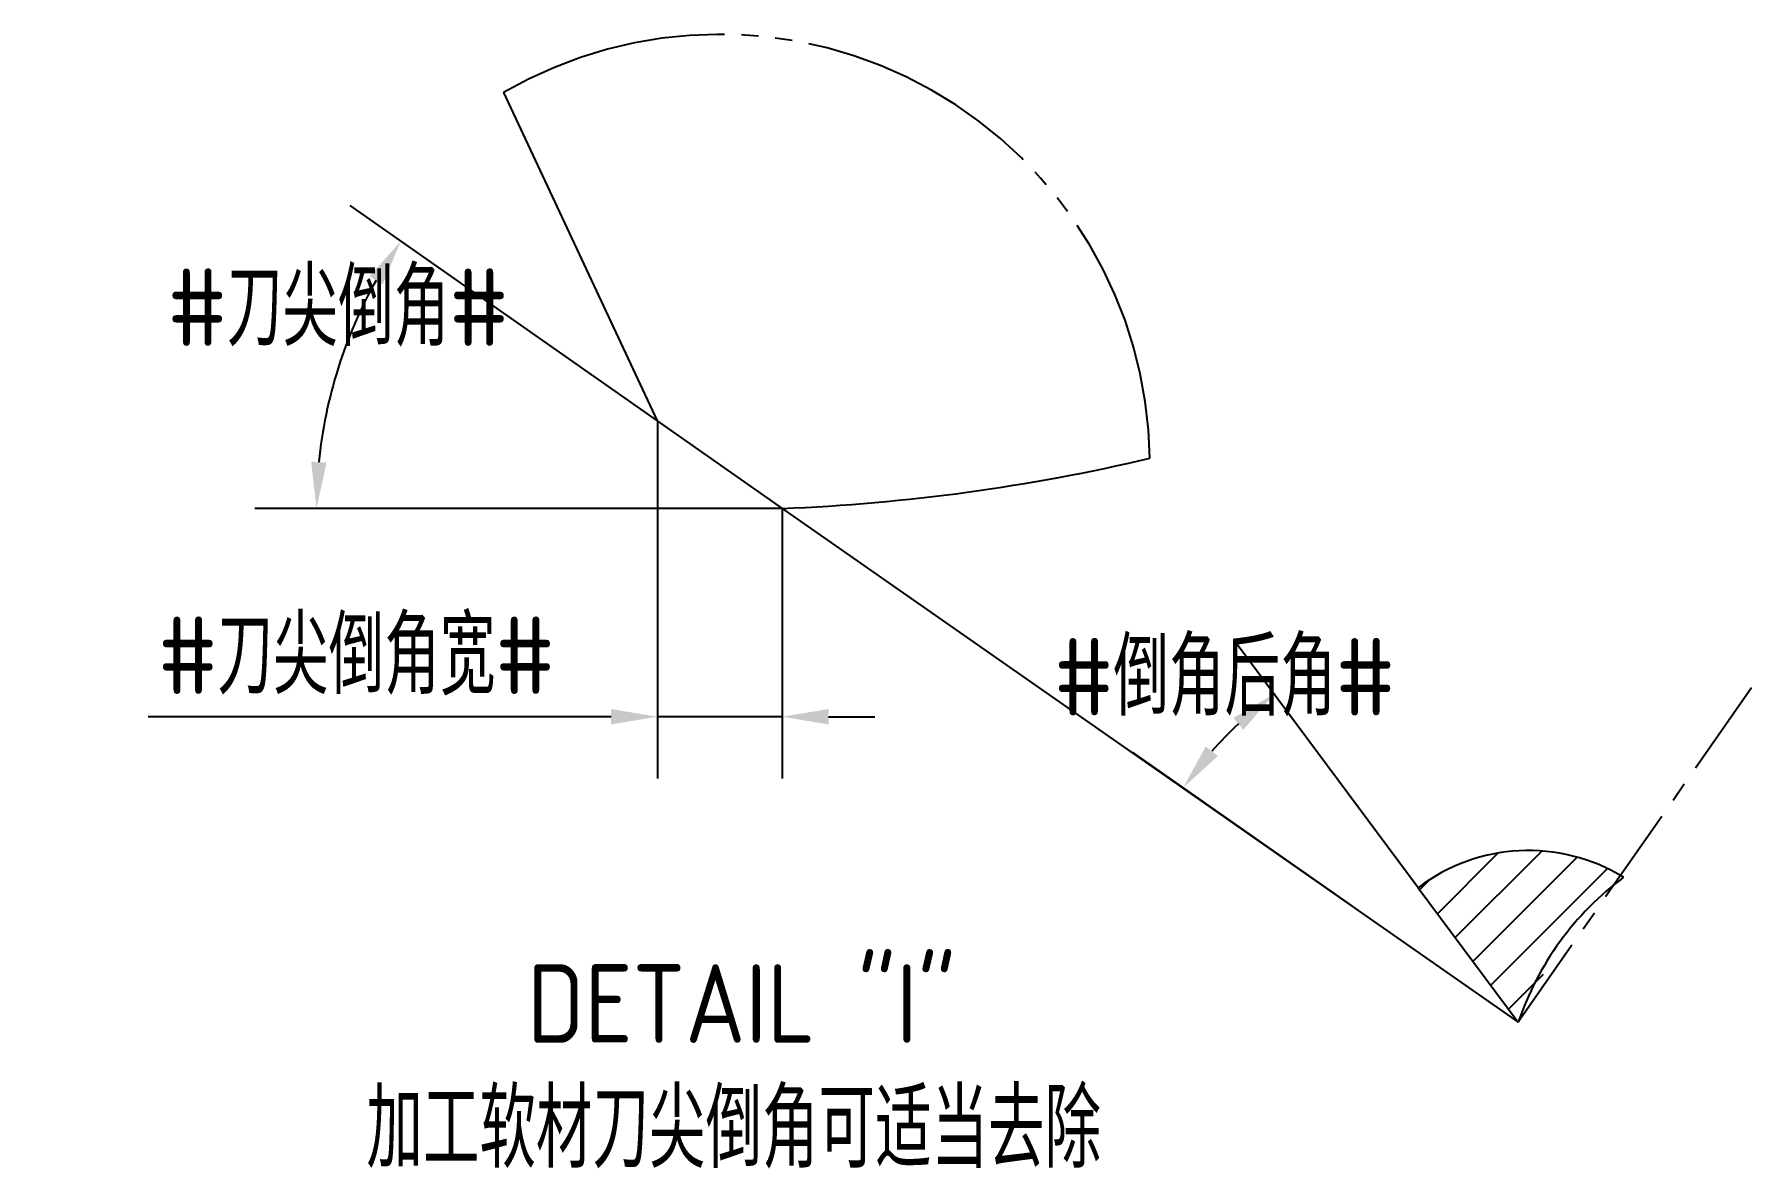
# Model space of a CAD drawing. Header units: millimetres. Extents: x 443.6 to 499.2, y 2686.7 to 2723.4.
import ezdxf

# ---------------------------------------------------------------- set-up
doc = ezdxf.new("R2010")
doc.units = ezdxf.units.MM
doc.linetypes.add('CENTER', pattern=[50.8, 31.75, -6.35, 6.35, -6.35])
doc.linetypes.add('JIS_09_08', pattern=[10.75, 8, -0.55, 0.55, -0.55, 0.55, -0.55])
doc.layers.add('标注', color=7, linetype='Continuous')
doc.layers.add('轮廓', color=4, linetype='Continuous')
doc.styles.add('CFST0', font='gbenor.shx', dxfattribs={"bigfont": 'gbcbig.shx'})
doc.dimstyles.new('TYToolDesignC1-1', dxfattribs={"dimtxt": 2.5, "dimasz": 1.5, "dimexe": 2, "dimexo": 0, "dimtad": 1, "dimtoh": 1, "dimdec": 3, "dimdsep": 46, "dimtxsty": 'CFST0', "dimcen": 2.502, "dimclrd": 3, "dimclre": 3, "dimclrt": 3, "dimazin": 2, "dimtfac": 1, "dimtdec": 3, "dimtmove": 0, "dimatfit": 3, "dimfxl": 1, "dimarcsym": 0})

# ---------------------------------------------------------------- blocks, each defined once
blk = doc.blocks.new('*D1')
at = {"layer": 'Defpoints', "color": 0, "transparency": 16777216}
for p in [(454.009, 2713.999), (463.803, 2710.859), (467.793, 2708.029), (467.843, 2708.029), (467.843, 2708.029)]:
    blk.add_point(p, dxfattribs=at)
at = {"layer": '标注', "color": 3, "lineweight": -2, "transparency": 16777216}
for p, q in [((463.803, 2710.859), (453.865, 2717.821)), ((467.793, 2708.029), (450.776, 2708.029))]:
    blk.add_line(p, q, dxfattribs=at)
blk.add_arc((467.843, 2708.029), 15.067, 150.6954, 174.2936, dxfattribs=at)
at = {"layer": '标注', "color": 3, "transparency": 16777216}
for points in [[(454.493, 2715.537), (454.916, 2715.271), (455.503, 2716.674)], [(453.101, 2709.515), (452.601, 2709.54), (452.776, 2708.029)]]:
    blk.add_solid(points, dxfattribs=at)
at = {"layer": '标注', "color": 3, "transparency": 16777216, "insert": (453.473, 2714.517), "char_height": 2.5, "attachment_point": 5, "style": 'CFST0'}
blk.add_mtext('#刀尖倒角#', dxfattribs=at)
blk = doc.blocks.new('*D2')
at = {"layer": 'Defpoints', "color": 0, "transparency": 16777216}
for p in [(463.803, 2710.859), (467.843, 2708.029), (463.803, 2701.289)]:
    blk.add_point(p, dxfattribs=at)
at = {"layer": '标注', "color": 3, "lineweight": -2, "transparency": 16777216}
for p, q in [((463.803, 2710.859), (463.803, 2699.289)), ((467.843, 2708.029), (467.843, 2699.289)), ((462.303, 2701.289), (447.329, 2701.289)), ((467.843, 2701.289), (463.803, 2701.289)), ((469.343, 2701.289), (470.843, 2701.289))]:
    blk.add_line(p, q, dxfattribs=at)
at = {"layer": '标注', "color": 3, "transparency": 16777216}
for points in [[(462.303, 2701.539), (462.303, 2701.039), (463.803, 2701.289)], [(469.343, 2701.539), (469.343, 2701.039), (467.843, 2701.289)]]:
    blk.add_solid(points, dxfattribs=at)
at = {"layer": '标注', "color": 3, "transparency": 16777216, "insert": (454.066, 2703.247), "char_height": 2.5, "attachment_point": 5, "style": 'CFST0'}
blk.add_mtext('#刀尖倒角宽#', dxfattribs=at)
blk = doc.blocks.new('*D3')
at = {"layer": 'Defpoints', "color": 0, "transparency": 16777216}
for p in [(482.664, 2701.118), (488.413, 2695.759), (486.293, 2695.159), (491.653, 2691.409), (491.653, 2691.409)]:
    blk.add_point(p, dxfattribs=at)
at = {"layer": '标注', "color": 3, "lineweight": -2, "transparency": 16777216}
for p, q in [((488.413, 2695.759), (482.555, 2703.625)), ((486.293, 2695.159), (479.173, 2700.141))]:
    blk.add_line(p, q, dxfattribs=at)
blk.add_arc((491.653, 2691.409), 13.232, 133.1786, 138.5235, dxfattribs=at)
at = {"layer": '标注', "color": 3, "transparency": 16777216}
for points in [[(482.439, 2701.249), (482.76, 2700.866), (483.75, 2702.021)], [(481.936, 2700.018), (481.544, 2700.327), (480.812, 2698.994)]]:
    blk.add_solid(points, dxfattribs=at)
at = {"layer": '标注', "color": 3, "transparency": 16777216, "insert": (482.153, 2702.563), "char_height": 2.5, "attachment_point": 5, "style": 'CFST0'}
blk.add_mtext('#倒角后角#', dxfattribs=at)

msp = doc.modelspace()

# ---------------------------------------------------------------- hatches: boundary and pattern name
at = {"layer": '轮廓'}
h = msp.add_hatch(dxfattribs=at)
h.set_pattern_fill('ANSI31', color=256, scale=0.3)
h.set_pattern_definition([(45, (456.4551, 2623.2714), (-0.673519, 0.673519), [])])
h.paths.add_polyline_path([(492.0644, 2691.6014, -0.2037697), (495.0632, 2696.0937, 0.3087907), (488.4119, 2695.7572), (491.6535, 2691.409)])

# ---------------------------------------------------------------- linework, layer by layer
for p, q in [((458.8242, 2721.4781), (463.7962, 2710.8593)), ((463.7962, 2710.8593), (467.8407, 2708.0273)), ((467.8407, 2708.0273), (491.6535, 2691.409))]:
    msp.add_line(p, q, dxfattribs=at)
at = {"layer": '轮廓', "linetype": 'CENTER', "ltscale": 0.1}
msp.add_line((499.204, 2702.2284), (491.6535, 2691.409), dxfattribs=at)
at = {"layer": '轮廓', "linetype": 'Continuous'}
msp.add_line((488.4119, 2695.7572), (491.6535, 2691.409), dxfattribs=at)
at = {"layer": '轮廓', "linetype": 'JIS_09_08'}
msp.add_arc((465.8184, 2709.4433), 13.9196, 0.8537, 120.16361, dxfattribs=at)
at = {"layer": '轮廓'}
msp.add_arc((465.3494, 2770.6788), 62.7011, 272.277131, 283.265006, dxfattribs=at)
at = {"layer": '轮廓', "linetype": 'Continuous'}
for centre, radius, start, end in [((491.9839, 2691.0539), 5.906, 58.57504, 127.21585), ((500.8572, 2688.2932), 9.7169, 126.60403, 161.29724)]:
    msp.add_arc(centre, radius, start, end, dxfattribs=at)

# ---------------------------------------------------------------- texts
at = {"color": 3, "char_height": 2.53935, "attachment_point": 1, "style": 'CFST0'}
for s, insert, width in [('DETAIL "I"', (459.5848, 2693.2817), 21.860635), ('加工软材刀尖倒角可适当去除', (454.3899, 2689.2336), 26.555782)]:
    msp.add_mtext(s, dxfattribs=dict(at, insert=insert, width=width))

# ---------------------------------------------------------------- dimensions: what is measured, and where the dimension line sits
at = {"layer": '标注'}
for base, line1, line2, text, picture, middle in [((454.0094, 2713.9986), ((467.8435, 2708.029), (467.7935, 2708.029)), ((467.8435, 2708.029), (463.8035, 2710.859)), '#刀尖倒角#', '*D1', (453.4735, 2712.559)), ((482.6644, 2701.1183), ((491.6535, 2691.409), (486.2935, 2695.159)), ((491.6535, 2691.409), (488.4135, 2695.759)), '#倒角后角#', '*D3', (482.1535, 2700.619))]:
    dim = msp.add_angular_dim_2l(base=base, line1=line1, line2=line2, text=text, dimstyle='TYToolDesignC1-1', dxfattribs=at)
    dim.commit()
    dim.dimension.update_dxf_attribs({"geometry": picture, "text_midpoint": middle, "dimtype": 162})
dim = msp.add_linear_dim(base=(463.8035, 2701.289), p1=(467.8435, 2708.029), p2=(463.8035, 2710.859), text='#刀尖倒角宽#', dimstyle='TYToolDesignC1-1', dxfattribs=at)
dim.commit()
dim.dimension.update_dxf_attribs({"geometry": '*D2', "text_midpoint": (454.0663, 2703.2467)})

doc.saveas('drawing.dxf')
